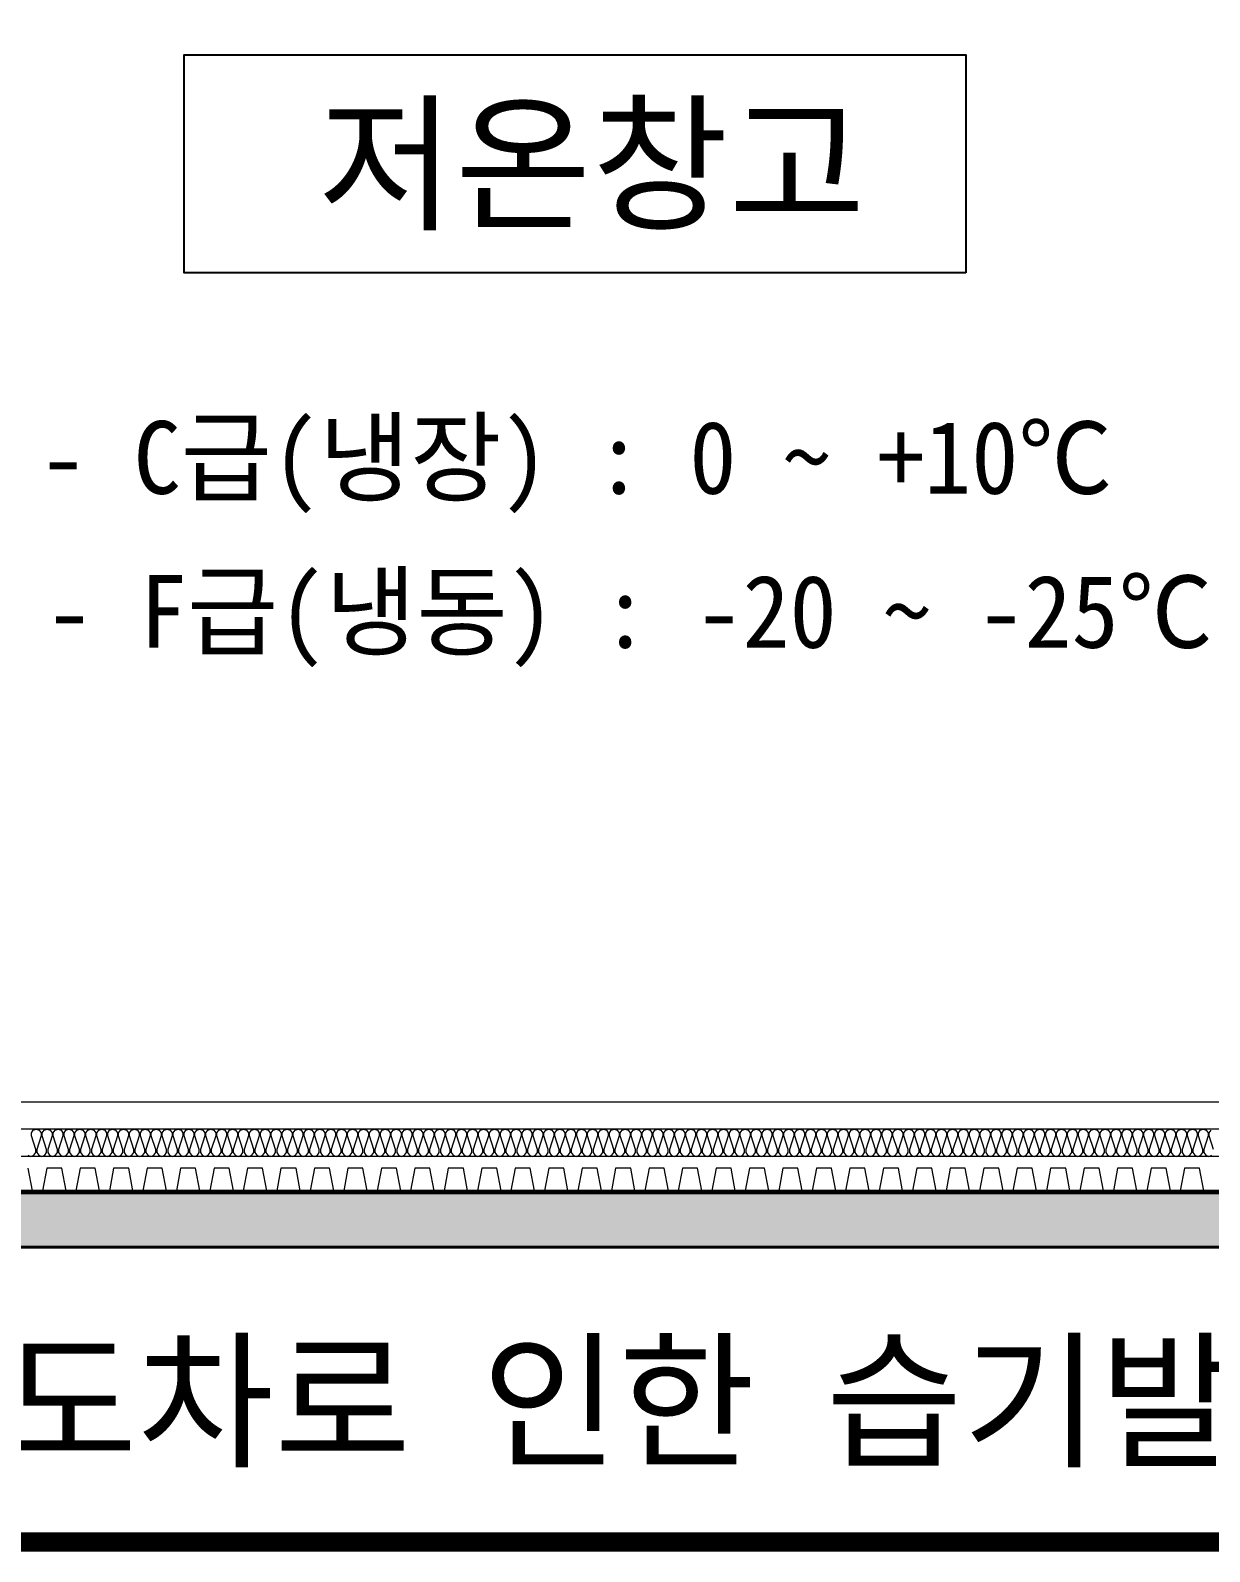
# Model space of a CAD drawing. Header units: millimetres. Extents: x -408440 to 245560, y -226171 to -13195.
# Drawn here: x 187987 to 204204, y -226171 to -205256 of the extents above; entities that cross this region are included whole.
import ezdxf
from ezdxf.enums import TextEntityAlignment as Align
from ezdxf.xclip import XClip

# ---------------------------------------------------------------- set-up
doc = ezdxf.new("R2010")
doc.units = ezdxf.units.MM
doc.header["$LTSCALE"] = 5
doc.header["$MEASUREMENT"] = 0
for name, pattern in [('CEN', [62, 60, -1, 0, -1]), ('DASHDOTX2', [2, 1, -0.5, 0, -0.5]), ('HID', [2, 1.1, -0.9])]:
    doc.linetypes.add(name, pattern=pattern)
doc.layers.get('0').update_dxf_attribs({"linetype": 'CONTINUOUS'})
for name, color, linetype, lineweight in [('A-CONC-LIN1', 2, 'CONTINUOUS', 40), ('A-CONC-LIN2', 7, 'CONTINUOUS', 25), ('A-MKXS-MAK2', 3, 'DASHDOTX2', 25), ('A-MKXS-TEXT1', 3, 'CONTINUOUS', 25), ('A-MKXX-NAME', 3, 'CONTINUOUS', 25), ('A-MKXX-SYMB', 7, 'CONTINUOUS', 25), ('A-XXXX-DRBD', 9, 'CONTINUOUS', 20), ('A-XXXX-FIN2', 6, 'CONTINUOUS', 20), ('A-XXXX-INSL2', 8, 'CONTINUOUS', 18), ('A-XXXX-WAT1', 9, 'HID', 20)]:
    doc.layers.add(name, color=color, linetype=linetype, lineweight=lineweight)
doc.layers.add('A-CONC-SOLD', color=253, linetype='CEN')
doc.styles.add('돋움체', font='')
doc.styles.get('돋움체').set_extended_font_data('DotumChe')

# ---------------------------------------------------------------- blocks, each defined once
blk = doc.blocks.new('지하2층')
at = {"layer": 'A-CONC-SOLD'}
h = blk.add_hatch(color=256, dxfattribs=at)
h.dxf.hatch_style = 1
h.paths.add_polyline_path([(4801323.8, -401918.7), (4801493.8, -401918.7), (4801478.8, -401927.7), (4801478.8, -402318.7), (4759168.8, -402318.7), (4759168.8, -401927.7), (4759153.8, -401918.7), (4759323.8, -401918.7), (4759323.8, -401128.7), (4759123.8, -401128.7), (4759123.8, -401618.7), (4682413.8, -401618.7), (4682413.8, -401118.7), (4682233.8, -401118.7), (4682233.8, -401618.7), (4681973.8, -401618.7), (4681973.8, -392418.7), (4681273.8, -392418.7), (4681273.8, -401918.7), (4758323.8, -401918.7), (4758323.8, -402618.7), (4802323.8, -402618.7), (4802323.8, -401918.7), (4879373.8, -401918.7), (4879373.8, -392418.7), (4878673.8, -392418.7), (4878673.8, -401618.7), (4878413.8, -401618.7), (4878413.8, -401118.7), (4878233.8, -401118.7), (4878233.8, -401618.7), (4801523.8, -401618.7), (4801523.8, -401128.7), (4801323.8, -401128.7)])
at = {"layer": 'A-CONC-LIN1'}
for points in [[(4801323.8, -401918.7), (4801493.8, -401918.7), (4801478.8, -401927.7), (4801478.8, -402318.7), (4759168.8, -402318.7), (4759168.8, -401927.7), (4759153.8, -401918.7), (4759323.8, -401918.7), (4759323.8, -401128.7), (4759123.8, -401128.7), (4759123.8, -401618.7), (4682413.8, -401618.7), (4682413.8, -401118.7), (4682233.8, -401118.7), (4682233.8, -401618.7), (4681973.8, -401618.7), (4681973.8, -392418.7), (4681273.8, -392418.7), (4681273.8, -401918.7), (4758323.8, -401918.7), (4758323.8, -402618.7), (4802323.8, -402618.7), (4802323.8, -401918.7), (4879373.8, -401918.7)], [(4878233.8, -401618.7), (4801523.8, -401618.7), (4801523.8, -401128.7), (4801323.8, -401128.7), (4801323.8, -401918.7)]]:
    blk.add_lwpolyline(points, dxfattribs=at)
at = {"layer": 'A-CONC-LIN2'}
blk.add_lwpolyline([(4878663.8, -392418.7), (4878663.8, -401593.7), (4878648.8, -401608.7), (4878438.8, -401608.7), (4878423.8, -401593.7), (4878423.8, -401108.7), (4878223.8, -401108.7), (4878223.8, -401593.7), (4878208.8, -401608.7), (4801548.8, -401608.7), (4801533.8, -401593.7), (4801533.8, -401118.7), (4801323.8, -401118.7), (4801323.8, -401128.7)], dxfattribs=at)
at = {"layer": 'A-XXXX-DRBD'}
blk.add_lwpolyline([(4833241.3, -401608.7), (4833186.6, -401608.7), (4833163.3, -401483.7), (4833080.5, -401483.7), (4833057.2, -401608.7), (4833002.5, -401608.7), (4832979.2, -401483.7), (4832896.4, -401483.7), (4832873.1, -401608.7), (4832818.5, -401608.7), (4832795.1, -401483.7), (4832712.3, -401483.7), (4832689, -401608.7), (4832634.4, -401608.7), (4832611, -401483.7), (4832528.2, -401483.7), (4832504.9, -401608.7), (4832450.3, -401608.7), (4832427, -401483.7), (4832344.1, -401483.7), (4832320.8, -401608.7), (4832266.2, -401608.7), (4832242.9, -401483.7), (4832160, -401483.7), (4832136.7, -401608.7), (4832082.1, -401608.7), (4832058.8, -401483.7), (4831976, -401483.7), (4831952.6, -401608.7), (4831898, -401608.7), (4831874.7, -401483.7), (4831791.9, -401483.7), (4831768.6, -401608.7), (4831713.9, -401608.7), (4831690.6, -401483.7), (4831607.8, -401483.7), (4831584.5, -401608.7), (4831529.8, -401608.7), (4831506.5, -401483.7), (4831423.7, -401483.7), (4831400.4, -401608.7), (4831345.7, -401608.7), (4831322.4, -401483.7), (4831239.6, -401483.7), (4831216.3, -401608.7), (4831161.6, -401608.7), (4831138.3, -401483.7), (4831055.5, -401483.7), (4831032.2, -401608.7), (4830977.6, -401608.7), (4830954.2, -401483.7), (4830871.4, -401483.7), (4830848.1, -401608.7), (4830793.5, -401608.7), (4830770.2, -401483.7), (4830687.3, -401483.7), (4830664, -401608.7), (4830609.4, -401608.7), (4830586.1, -401483.7), (4830503.2, -401483.7), (4830479.9, -401608.7), (4830425.3, -401608.7), (4830402, -401483.7), (4830319.2, -401483.7), (4830295.8, -401608.7), (4830241.2, -401608.7), (4830217.9, -401483.7), (4830135.1, -401483.7), (4830111.8, -401608.7), (4830057.1, -401608.7), (4830033.8, -401483.7), (4829951, -401483.7), (4829927.7, -401608.7), (4829873, -401608.7), (4829849.7, -401483.7), (4829766.9, -401483.7), (4829743.6, -401608.7), (4829688.9, -401608.7), (4829665.6, -401483.7), (4829582.8, -401483.7), (4829559.5, -401608.7), (4829504.8, -401608.7), (4829481.5, -401483.7), (4829398.7, -401483.7), (4829375.4, -401608.7), (4829320.8, -401608.7), (4829297.4, -401483.7), (4829214.6, -401483.7), (4829191.3, -401608.7), (4829136.7, -401608.7), (4829113.4, -401483.7), (4829030.5, -401483.7), (4829007.2, -401608.7), (4828952.6, -401608.7), (4828929.3, -401483.7), (4828846.4, -401483.7), (4828823.1, -401608.7), (4828768.5, -401608.7), (4828745.2, -401483.7), (4828662.4, -401483.7), (4828639, -401608.7), (4828584.4, -401608.7), (4828561.1, -401483.7), (4828478.3, -401483.7), (4828455, -401608.7), (4828400.3, -401608.7), (4828377, -401483.7), (4828294.2, -401483.7), (4828270.9, -401608.7), (4828216.2, -401608.7), (4828192.9, -401483.7), (4828110.1, -401483.7), (4828086.8, -401608.7), (4828032.1, -401608.7), (4828008.8, -401483.7), (4827926, -401483.7), (4827902.7, -401608.7), (4827848, -401608.7), (4827824.7, -401483.7), (4827741.9, -401483.7), (4827718.6, -401608.7), (4827664, -401608.7), (4827640.6, -401483.7), (4827557.8, -401483.7), (4827534.5, -401608.7), (4827479.9, -401608.7), (4827456.6, -401483.7), (4827373.7, -401483.7), (4827350.4, -401608.7), (4827295.8, -401608.7), (4827272.5, -401483.7), (4827189.6, -401483.7), (4827166.3, -401608.7), (4827111.7, -401608.7), (4827088.4, -401483.7), (4827005.5, -401483.7), (4826982.2, -401608.7), (4826927.6, -401608.7), (4826904.3, -401483.7), (4826821.5, -401483.7), (4826798.1, -401608.7), (4826743.5, -401608.7), (4826720.2, -401483.7)], dxfattribs=at)
at = {"layer": 'A-XXXX-FIN2'}
blk.add_lwpolyline([(4801423.8, -401118.7), (4878023.8, -401118.7)], dxfattribs=at)
at = {"layer": 'A-XXXX-INSL2'}
for points in [[(4878223.8, -401268.7), (4801533.8, -401268.7)], [(4826717.3, -401412.7), (4826733.8, -401418.7), (4826750.3, -401412.7), (4826760.8, -401397.7), (4826760.8, -401381.2), (4826736.8, -401306.2), (4826736.8, -401289.7), (4826747.3, -401274.7), (4826763.8, -401268.7), (4826780.3, -401274.7), (4826790.8, -401289.7), (4826790.8, -401306.2), (4826766.8, -401381.2), (4826766.8, -401397.7), (4826777.3, -401412.7), (4826793.8, -401418.7), (4826810.3, -401412.7), (4826820.8, -401397.7), (4826820.8, -401381.2), (4826796.8, -401306.2), (4826796.8, -401289.7), (4826807.3, -401274.7), (4826823.8, -401268.7), (4826840.3, -401274.7), (4826850.8, -401289.7), (4826850.8, -401306.2), (4826826.8, -401381.2), (4826826.8, -401397.7), (4826837.3, -401412.7), (4826853.8, -401418.7), (4826870.3, -401412.7), (4826880.8, -401397.7), (4826880.8, -401381.2), (4826856.8, -401306.2), (4826856.8, -401289.7), (4826867.3, -401274.7), (4826883.8, -401268.7), (4826900.3, -401274.7), (4826910.8, -401289.7), (4826910.8, -401306.2), (4826886.8, -401381.2), (4826886.8, -401397.7), (4826897.3, -401412.7), (4826913.8, -401418.7), (4826930.3, -401412.7), (4826940.8, -401397.7), (4826940.8, -401381.2), (4826916.8, -401306.2), (4826916.8, -401289.7), (4826927.3, -401274.7), (4826943.8, -401268.7), (4826960.3, -401274.7), (4826970.8, -401289.7), (4826970.8, -401306.2), (4826946.8, -401381.2), (4826946.8, -401397.7), (4826957.3, -401412.7), (4826973.8, -401418.7), (4826990.3, -401412.7), (4827000.8, -401397.7), (4827000.8, -401381.2), (4826976.8, -401306.2), (4826976.8, -401289.7), (4826987.3, -401274.7), (4827003.8, -401268.7), (4827020.3, -401274.7), (4827030.8, -401289.7), (4827030.8, -401306.2), (4827006.8, -401381.2), (4827006.8, -401397.7), (4827017.3, -401412.7), (4827033.8, -401418.7), (4827050.3, -401412.7), (4827060.8, -401397.7), (4827060.8, -401381.2), (4827036.8, -401306.2), (4827036.8, -401289.7), (4827047.3, -401274.7), (4827063.8, -401268.7), (4827080.3, -401274.7), (4827090.8, -401289.7), (4827090.8, -401306.2), (4827066.8, -401381.2), (4827066.8, -401397.7), (4827077.3, -401412.7), (4827093.8, -401418.7), (4827110.3, -401412.7), (4827120.8, -401397.7), (4827120.8, -401381.2), (4827096.8, -401306.2), (4827096.8, -401289.7), (4827107.3, -401274.7), (4827123.8, -401268.7), (4827140.3, -401274.7), (4827150.8, -401289.7), (4827150.8, -401306.2), (4827126.8, -401381.2), (4827126.8, -401397.7), (4827137.3, -401412.7), (4827153.8, -401418.7), (4827170.3, -401412.7), (4827180.8, -401397.7), (4827180.8, -401381.2), (4827156.8, -401306.2), (4827156.8, -401289.7), (4827167.3, -401274.7), (4827183.8, -401268.7), (4827200.3, -401274.7), (4827210.8, -401289.7), (4827210.8, -401306.2), (4827186.8, -401381.2), (4827186.8, -401397.7), (4827197.3, -401412.7), (4827213.8, -401418.7), (4827230.3, -401412.7), (4827240.8, -401397.7), (4827240.8, -401381.2), (4827216.8, -401306.2), (4827216.8, -401289.7), (4827227.3, -401274.7), (4827243.8, -401268.7), (4827260.3, -401274.7), (4827270.8, -401289.7), (4827270.8, -401306.2), (4827246.8, -401381.2), (4827246.8, -401397.7), (4827257.3, -401412.7), (4827273.8, -401418.7), (4827290.3, -401412.7), (4827300.8, -401397.7), (4827300.8, -401381.2), (4827276.8, -401306.2), (4827276.8, -401289.7), (4827287.3, -401274.7), (4827303.8, -401268.7), (4827320.3, -401274.7), (4827330.8, -401289.7), (4827330.8, -401306.2), (4827306.8, -401381.2), (4827306.8, -401397.7), (4827317.3, -401412.7), (4827333.8, -401418.7), (4827350.3, -401412.7), (4827360.8, -401397.7), (4827360.8, -401381.2), (4827336.8, -401306.2), (4827336.8, -401289.7), (4827347.3, -401274.7), (4827363.8, -401268.7), (4827380.3, -401274.7), (4827390.8, -401289.7), (4827390.8, -401306.2), (4827366.8, -401381.2), (4827366.8, -401397.7), (4827377.3, -401412.7), (4827393.8, -401418.7), (4827410.3, -401412.7), (4827420.8, -401397.7), (4827420.8, -401381.2), (4827396.8, -401306.2), (4827396.8, -401289.7), (4827407.3, -401274.7), (4827423.8, -401268.7), (4827440.3, -401274.7), (4827450.8, -401289.7), (4827450.8, -401306.2), (4827426.8, -401381.2), (4827426.8, -401397.7), (4827437.3, -401412.7), (4827453.8, -401418.7), (4827470.3, -401412.7), (4827480.8, -401397.7), (4827480.8, -401381.2), (4827456.8, -401306.2), (4827456.8, -401289.7), (4827467.3, -401274.7), (4827483.8, -401268.7), (4827500.3, -401274.7), (4827510.8, -401289.7), (4827510.8, -401306.2), (4827486.8, -401381.2), (4827486.8, -401397.7), (4827497.3, -401412.7), (4827513.8, -401418.7), (4827530.3, -401412.7), (4827540.8, -401397.7), (4827540.8, -401381.2), (4827516.8, -401306.2), (4827516.8, -401289.7), (4827527.3, -401274.7), (4827543.8, -401268.7), (4827560.3, -401274.7), (4827570.8, -401289.7), (4827570.8, -401306.2), (4827546.8, -401381.2), (4827546.8, -401397.7), (4827557.3, -401412.7), (4827573.8, -401418.7), (4827590.3, -401412.7), (4827600.8, -401397.7), (4827600.8, -401381.2), (4827576.8, -401306.2), (4827576.8, -401289.7), (4827587.3, -401274.7), (4827603.8, -401268.7), (4827620.3, -401274.7), (4827630.8, -401289.7), (4827630.8, -401306.2), (4827606.8, -401381.2), (4827606.8, -401397.7), (4827617.3, -401412.7), (4827633.8, -401418.7), (4827650.3, -401412.7), (4827660.8, -401397.7), (4827660.8, -401381.2), (4827636.8, -401306.2), (4827636.8, -401289.7), (4827647.3, -401274.7), (4827663.8, -401268.7), (4827680.3, -401274.7), (4827690.8, -401289.7), (4827690.8, -401306.2), (4827666.8, -401381.2), (4827666.8, -401397.7), (4827677.3, -401412.7), (4827693.8, -401418.7), (4827710.3, -401412.7), (4827720.8, -401397.7), (4827720.8, -401381.2), (4827696.8, -401306.2), (4827696.8, -401289.7), (4827707.3, -401274.7), (4827723.8, -401268.7), (4827740.3, -401274.7), (4827750.8, -401289.7), (4827750.8, -401306.2), (4827726.8, -401381.2), (4827726.8, -401397.7), (4827737.3, -401412.7), (4827753.8, -401418.7), (4827770.3, -401412.7), (4827780.8, -401397.7), (4827780.8, -401381.2), (4827756.8, -401306.2), (4827756.8, -401289.7), (4827767.3, -401274.7), (4827783.8, -401268.7), (4827800.3, -401274.7), (4827810.8, -401289.7), (4827810.8, -401306.2), (4827786.8, -401381.2), (4827786.8, -401397.7), (4827797.3, -401412.7), (4827813.8, -401418.7), (4827830.3, -401412.7), (4827840.8, -401397.7), (4827840.8, -401381.2), (4827816.8, -401306.2), (4827816.8, -401289.7), (4827827.3, -401274.7), (4827843.8, -401268.7), (4827860.3, -401274.7), (4827870.8, -401289.7), (4827870.8, -401306.2), (4827846.8, -401381.2), (4827846.8, -401397.7), (4827857.3, -401412.7), (4827873.8, -401418.7), (4827890.3, -401412.7), (4827900.8, -401397.7), (4827900.8, -401381.2), (4827876.8, -401306.2), (4827876.8, -401289.7), (4827887.3, -401274.7), (4827903.8, -401268.7), (4827920.3, -401274.7), (4827930.8, -401289.7), (4827930.8, -401306.2), (4827906.8, -401381.2), (4827906.8, -401397.7), (4827917.3, -401412.7), (4827933.8, -401418.7), (4827950.3, -401412.7), (4827960.8, -401397.7), (4827960.8, -401381.2), (4827936.8, -401306.2), (4827936.8, -401289.7), (4827947.3, -401274.7), (4827963.8, -401268.7), (4827980.3, -401274.7), (4827990.8, -401289.7), (4827990.8, -401306.2), (4827966.8, -401381.2), (4827966.8, -401397.7), (4827977.3, -401412.7), (4827993.8, -401418.7), (4828010.3, -401412.7), (4828020.8, -401397.7), (4828020.8, -401381.2), (4827996.8, -401306.2), (4827996.8, -401289.7), (4828007.3, -401274.7), (4828023.8, -401268.7), (4828040.3, -401274.7), (4828050.8, -401289.7), (4828050.8, -401306.2), (4828026.8, -401381.2), (4828026.8, -401397.7), (4828037.3, -401412.7), (4828053.8, -401418.7), (4828070.3, -401412.7), (4828080.8, -401397.7), (4828080.8, -401381.2), (4828056.8, -401306.2), (4828056.8, -401289.7), (4828067.3, -401274.7), (4828083.8, -401268.7), (4828100.3, -401274.7), (4828110.8, -401289.7), (4828110.8, -401306.2), (4828086.8, -401381.2), (4828086.8, -401397.7), (4828097.3, -401412.7), (4828113.8, -401418.7), (4828130.3, -401412.7), (4828140.8, -401397.7), (4828140.8, -401381.2), (4828116.8, -401306.2), (4828116.8, -401289.7), (4828127.3, -401274.7), (4828143.8, -401268.7), (4828160.3, -401274.7), (4828170.8, -401289.7), (4828170.8, -401306.2), (4828146.8, -401381.2), (4828146.8, -401397.7), (4828157.3, -401412.7), (4828173.8, -401418.7), (4828190.3, -401412.7), (4828200.8, -401397.7), (4828200.8, -401381.2), (4828176.8, -401306.2), (4828176.8, -401289.7), (4828187.3, -401274.7), (4828203.8, -401268.7), (4828220.3, -401274.7), (4828230.8, -401289.7), (4828230.8, -401306.2), (4828206.8, -401381.2), (4828206.8, -401397.7), (4828217.3, -401412.7), (4828233.8, -401418.7), (4828250.3, -401412.7), (4828260.8, -401397.7), (4828260.8, -401381.2), (4828236.8, -401306.2), (4828236.8, -401289.7), (4828247.3, -401274.7), (4828263.8, -401268.7), (4828280.3, -401274.7), (4828290.8, -401289.7), (4828290.8, -401306.2), (4828266.8, -401381.2), (4828266.8, -401397.7), (4828277.3, -401412.7), (4828293.8, -401418.7), (4828310.3, -401412.7), (4828320.8, -401397.7), (4828320.8, -401381.2), (4828296.8, -401306.2), (4828296.8, -401289.7), (4828307.3, -401274.7), (4828323.8, -401268.7), (4828340.3, -401274.7), (4828350.8, -401289.7), (4828350.8, -401306.2), (4828326.8, -401381.2), (4828326.8, -401397.7), (4828337.3, -401412.7), (4828353.8, -401418.7), (4828370.3, -401412.7), (4828380.8, -401397.7), (4828380.8, -401381.2), (4828356.8, -401306.2), (4828356.8, -401289.7), (4828367.3, -401274.7), (4828383.8, -401268.7), (4828400.3, -401274.7), (4828410.8, -401289.7), (4828410.8, -401306.2), (4828386.8, -401381.2), (4828386.8, -401397.7), (4828397.3, -401412.7), (4828413.8, -401418.7), (4828430.3, -401412.7), (4828440.8, -401397.7), (4828440.8, -401381.2), (4828416.8, -401306.2), (4828416.8, -401289.7), (4828427.3, -401274.7), (4828443.8, -401268.7), (4828460.3, -401274.7), (4828470.8, -401289.7), (4828470.8, -401306.2), (4828446.8, -401381.2), (4828446.8, -401397.7), (4828457.3, -401412.7), (4828473.8, -401418.7), (4828490.3, -401412.7), (4828500.8, -401397.7), (4828500.8, -401381.2), (4828476.8, -401306.2), (4828476.8, -401289.7), (4828487.3, -401274.7), (4828503.8, -401268.7), (4828520.3, -401274.7), (4828530.8, -401289.7), (4828530.8, -401306.2), (4828506.8, -401381.2), (4828506.8, -401397.7), (4828517.3, -401412.7), (4828533.8, -401418.7), (4828550.3, -401412.7), (4828560.8, -401397.7), (4828560.8, -401381.2), (4828536.8, -401306.2), (4828536.8, -401289.7), (4828547.3, -401274.7), (4828563.8, -401268.7), (4828580.3, -401274.7), (4828590.8, -401289.7), (4828590.8, -401306.2), (4828566.8, -401381.2), (4828566.8, -401397.7), (4828577.3, -401412.7), (4828593.8, -401418.7), (4828610.3, -401412.7), (4828620.8, -401397.7), (4828620.8, -401381.2), (4828596.8, -401306.2), (4828596.8, -401289.7), (4828607.3, -401274.7), (4828623.8, -401268.7), (4828640.3, -401274.7), (4828650.8, -401289.7), (4828650.8, -401306.2), (4828626.8, -401381.2), (4828626.8, -401397.7), (4828637.3, -401412.7), (4828653.8, -401418.7), (4828670.3, -401412.7), (4828680.8, -401397.7), (4828680.8, -401381.2), (4828656.8, -401306.2), (4828656.8, -401289.7), (4828667.3, -401274.7), (4828683.8, -401268.7), (4828700.3, -401274.7), (4828710.8, -401289.7), (4828710.8, -401306.2), (4828686.8, -401381.2), (4828686.8, -401397.7), (4828697.3, -401412.7), (4828713.8, -401418.7), (4828730.3, -401412.7), (4828740.8, -401397.7), (4828740.8, -401381.2), (4828716.8, -401306.2), (4828716.8, -401289.7), (4828727.3, -401274.7), (4828743.8, -401268.7), (4828760.3, -401274.7), (4828770.8, -401289.7), (4828770.8, -401306.2), (4828746.8, -401381.2), (4828746.8, -401397.7), (4828757.3, -401412.7), (4828773.8, -401418.7), (4828790.3, -401412.7), (4828800.8, -401397.7), (4828800.8, -401381.2), (4828776.8, -401306.2), (4828776.8, -401289.7), (4828787.3, -401274.7), (4828803.8, -401268.7), (4828820.3, -401274.7), (4828830.8, -401289.7), (4828830.8, -401306.2), (4828806.8, -401381.2), (4828806.8, -401397.7), (4828817.3, -401412.7), (4828833.8, -401418.7), (4828850.3, -401412.7), (4828860.8, -401397.7), (4828860.8, -401381.2), (4828836.8, -401306.2), (4828836.8, -401289.7), (4828847.3, -401274.7), (4828863.8, -401268.7), (4828880.3, -401274.7), (4828890.8, -401289.7), (4828890.8, -401306.2), (4828866.8, -401381.2), (4828866.8, -401397.7), (4828877.3, -401412.7), (4828893.8, -401418.7), (4828910.3, -401412.7), (4828920.8, -401397.7), (4828920.8, -401381.2), (4828896.8, -401306.2), (4828896.8, -401289.7), (4828907.3, -401274.7), (4828923.8, -401268.7), (4828940.3, -401274.7), (4828950.8, -401289.7), (4828950.8, -401306.2), (4828926.8, -401381.2), (4828926.8, -401397.7), (4828937.3, -401412.7), (4828953.8, -401418.7), (4828970.3, -401412.7), (4828980.8, -401397.7), (4828980.8, -401381.2), (4828956.8, -401306.2), (4828956.8, -401289.7), (4828967.3, -401274.7), (4828983.8, -401268.7), (4829000.3, -401274.7), (4829010.8, -401289.7), (4829010.8, -401306.2), (4828986.8, -401381.2), (4828986.8, -401397.7), (4828997.3, -401412.7), (4829013.8, -401418.7), (4829030.3, -401412.7), (4829040.8, -401397.7), (4829040.8, -401381.2), (4829016.8, -401306.2), (4829016.8, -401289.7), (4829027.3, -401274.7), (4829043.8, -401268.7), (4829060.3, -401274.7), (4829070.8, -401289.7), (4829070.8, -401306.2), (4829046.8, -401381.2), (4829046.8, -401397.7), (4829057.3, -401412.7), (4829073.8, -401418.7), (4829090.3, -401412.7), (4829100.8, -401397.7), (4829100.8, -401381.2), (4829076.8, -401306.2), (4829076.8, -401289.7), (4829087.3, -401274.7), (4829103.8, -401268.7), (4829120.3, -401274.7), (4829130.8, -401289.7), (4829130.8, -401306.2), (4829106.8, -401381.2), (4829106.8, -401397.7), (4829117.3, -401412.7), (4829133.8, -401418.7), (4829150.3, -401412.7), (4829160.8, -401397.7), (4829160.8, -401381.2), (4829136.8, -401306.2), (4829136.8, -401289.7), (4829147.3, -401274.7), (4829163.8, -401268.7), (4829180.3, -401274.7), (4829190.8, -401289.7), (4829190.8, -401306.2), (4829166.8, -401381.2), (4829166.8, -401397.7), (4829177.3, -401412.7), (4829193.8, -401418.7), (4829210.3, -401412.7), (4829220.8, -401397.7), (4829220.8, -401381.2), (4829196.8, -401306.2), (4829196.8, -401289.7), (4829207.3, -401274.7), (4829223.8, -401268.7), (4829240.3, -401274.7), (4829250.8, -401289.7), (4829250.8, -401306.2), (4829226.8, -401381.2), (4829226.8, -401397.7), (4829237.3, -401412.7), (4829253.8, -401418.7), (4829270.3, -401412.7), (4829280.8, -401397.7), (4829280.8, -401381.2), (4829256.8, -401306.2), (4829256.8, -401289.7), (4829267.3, -401274.7), (4829283.8, -401268.7), (4829300.3, -401274.7), (4829310.8, -401289.7), (4829310.8, -401306.2), (4829286.8, -401381.2), (4829286.8, -401397.7), (4829297.3, -401412.7), (4829313.8, -401418.7), (4829330.3, -401412.7), (4829340.8, -401397.7), (4829340.8, -401381.2), (4829316.8, -401306.2), (4829316.8, -401289.7), (4829327.3, -401274.7), (4829343.8, -401268.7), (4829360.3, -401274.7), (4829370.8, -401289.7), (4829370.8, -401306.2), (4829346.8, -401381.2), (4829346.8, -401397.7), (4829357.3, -401412.7), (4829373.8, -401418.7), (4829390.3, -401412.7), (4829400.8, -401397.7), (4829400.8, -401381.2), (4829376.8, -401306.2), (4829376.8, -401289.7), (4829387.3, -401274.7), (4829403.8, -401268.7), (4829420.3, -401274.7), (4829430.8, -401289.7), (4829430.8, -401306.2), (4829406.8, -401381.2), (4829406.8, -401397.7), (4829417.3, -401412.7), (4829433.8, -401418.7), (4829450.3, -401412.7), (4829460.8, -401397.7), (4829460.8, -401381.2), (4829436.8, -401306.2), (4829436.8, -401289.7), (4829447.3, -401274.7), (4829463.8, -401268.7), (4829480.3, -401274.7), (4829490.8, -401289.7), (4829490.8, -401306.2), (4829466.8, -401381.2), (4829466.8, -401397.7), (4829477.3, -401412.7), (4829493.8, -401418.7), (4829510.3, -401412.7), (4829520.8, -401397.7), (4829520.8, -401381.2), (4829496.8, -401306.2), (4829496.8, -401289.7), (4829507.3, -401274.7), (4829523.8, -401268.7), (4829540.3, -401274.7), (4829550.8, -401289.7), (4829550.8, -401306.2), (4829526.8, -401381.2), (4829526.8, -401397.7), (4829537.3, -401412.7), (4829553.8, -401418.7), (4829570.3, -401412.7), (4829580.8, -401397.7), (4829580.8, -401381.2), (4829556.8, -401306.2), (4829556.8, -401289.7), (4829567.3, -401274.7), (4829583.8, -401268.7), (4829600.3, -401274.7), (4829610.8, -401289.7), (4829610.8, -401306.2), (4829586.8, -401381.2), (4829586.8, -401397.7), (4829597.3, -401412.7), (4829613.8, -401418.7), (4829630.3, -401412.7), (4829640.8, -401397.7), (4829640.8, -401381.2), (4829616.8, -401306.2), (4829616.8, -401289.7), (4829627.3, -401274.7), (4829643.8, -401268.7), (4829660.3, -401274.7), (4829670.8, -401289.7), (4829670.8, -401306.2), (4829646.8, -401381.2), (4829646.8, -401397.7), (4829657.3, -401412.7), (4829673.8, -401418.7), (4829690.3, -401412.7), (4829700.8, -401397.7), (4829700.8, -401381.2), (4829676.8, -401306.2), (4829676.8, -401289.7), (4829687.3, -401274.7), (4829703.8, -401268.7), (4829720.3, -401274.7), (4829730.8, -401289.7), (4829730.8, -401306.2), (4829706.8, -401381.2), (4829706.8, -401397.7), (4829717.3, -401412.7), (4829733.8, -401418.7), (4829750.3, -401412.7), (4829760.8, -401397.7), (4829760.8, -401381.2), (4829736.8, -401306.2), (4829736.8, -401289.7), (4829747.3, -401274.7), (4829763.8, -401268.7), (4829780.3, -401274.7), (4829790.8, -401289.7), (4829790.8, -401306.2), (4829766.8, -401381.2), (4829766.8, -401397.7), (4829777.3, -401412.7), (4829793.8, -401418.7), (4829810.3, -401412.7), (4829820.8, -401397.7), (4829820.8, -401381.2), (4829796.8, -401306.2), (4829796.8, -401289.7), (4829807.3, -401274.7), (4829823.8, -401268.7), (4829840.3, -401274.7), (4829850.8, -401289.7), (4829850.8, -401306.2), (4829826.8, -401381.2), (4829826.8, -401397.7), (4829837.3, -401412.7), (4829853.8, -401418.7), (4829870.3, -401412.7), (4829880.8, -401397.7), (4829880.8, -401381.2), (4829856.8, -401306.2), (4829856.8, -401289.7), (4829867.3, -401274.7), (4829883.8, -401268.7), (4829900.3, -401274.7), (4829910.8, -401289.7), (4829910.8, -401306.2), (4829886.8, -401381.2), (4829886.8, -401397.7), (4829897.3, -401412.7), (4829913.8, -401418.7), (4829930.3, -401412.7), (4829940.8, -401397.7), (4829940.8, -401381.2), (4829916.8, -401306.2), (4829916.8, -401289.7), (4829927.3, -401274.7), (4829943.8, -401268.7), (4829960.3, -401274.7), (4829970.8, -401289.7), (4829970.8, -401306.2), (4829946.8, -401381.2), (4829946.8, -401397.7), (4829957.3, -401412.7), (4829973.8, -401418.7), (4829990.3, -401412.7), (4830000.8, -401397.7), (4830000.8, -401381.2), (4829976.8, -401306.2), (4829976.8, -401289.7), (4829987.3, -401274.7), (4830003.8, -401268.7), (4830020.3, -401274.7), (4830030.8, -401289.7), (4830030.8, -401306.2), (4830006.8, -401381.2), (4830006.8, -401397.7), (4830017.3, -401412.7), (4830033.8, -401418.7), (4830050.3, -401412.7), (4830060.8, -401397.7), (4830060.8, -401381.2), (4830036.8, -401306.2), (4830036.8, -401289.7), (4830047.3, -401274.7), (4830063.8, -401268.7), (4830080.3, -401274.7), (4830090.8, -401289.7), (4830090.8, -401306.2), (4830066.8, -401381.2), (4830066.8, -401397.7), (4830077.3, -401412.7), (4830093.8, -401418.7), (4830110.3, -401412.7), (4830120.8, -401397.7), (4830120.8, -401381.2), (4830096.8, -401306.2), (4830096.8, -401289.7), (4830107.3, -401274.7), (4830123.8, -401268.7), (4830140.3, -401274.7), (4830150.8, -401289.7), (4830150.8, -401306.2), (4830126.8, -401381.2), (4830126.8, -401397.7), (4830137.3, -401412.7), (4830153.8, -401418.7), (4830170.3, -401412.7), (4830180.8, -401397.7), (4830180.8, -401381.2), (4830156.8, -401306.2), (4830156.8, -401289.7), (4830167.3, -401274.7), (4830183.8, -401268.7), (4830200.3, -401274.7), (4830210.8, -401289.7), (4830210.8, -401306.2), (4830186.8, -401381.2), (4830186.8, -401397.7), (4830197.3, -401412.7), (4830213.8, -401418.7), (4830230.3, -401412.7), (4830240.8, -401397.7), (4830240.8, -401381.2), (4830216.8, -401306.2), (4830216.8, -401289.7), (4830227.3, -401274.7), (4830243.8, -401268.7), (4830260.3, -401274.7), (4830270.8, -401289.7), (4830270.8, -401306.2), (4830246.8, -401381.2), (4830246.8, -401397.7), (4830257.3, -401412.7), (4830273.8, -401418.7), (4830290.3, -401412.7), (4830300.8, -401397.7), (4830300.8, -401381.2), (4830276.8, -401306.2), (4830276.8, -401289.7), (4830287.3, -401274.7), (4830303.8, -401268.7), (4830320.3, -401274.7), (4830330.8, -401289.7), (4830330.8, -401306.2), (4830306.8, -401381.2), (4830306.8, -401397.7), (4830317.3, -401412.7), (4830333.8, -401418.7), (4830350.3, -401412.7), (4830360.8, -401397.7), (4830360.8, -401381.2), (4830336.8, -401306.2), (4830336.8, -401289.7), (4830347.3, -401274.7), (4830363.8, -401268.7), (4830380.3, -401274.7), (4830390.8, -401289.7), (4830390.8, -401306.2), (4830366.8, -401381.2), (4830366.8, -401397.7), (4830377.3, -401412.7), (4830393.8, -401418.7), (4830410.3, -401412.7), (4830420.8, -401397.7), (4830420.8, -401381.2), (4830396.8, -401306.2), (4830396.8, -401289.7), (4830407.3, -401274.7), (4830423.8, -401268.7), (4830440.3, -401274.7), (4830450.8, -401289.7), (4830450.8, -401306.2), (4830426.8, -401381.2), (4830426.8, -401397.7), (4830437.3, -401412.7), (4830453.8, -401418.7), (4830470.3, -401412.7), (4830480.8, -401397.7), (4830480.8, -401381.2), (4830456.8, -401306.2), (4830456.8, -401289.7), (4830467.3, -401274.7), (4830483.8, -401268.7), (4830500.3, -401274.7), (4830510.8, -401289.7), (4830510.8, -401306.2), (4830486.8, -401381.2), (4830486.8, -401397.7), (4830497.3, -401412.7), (4830513.8, -401418.7), (4830530.3, -401412.7), (4830540.8, -401397.7), (4830540.8, -401381.2), (4830516.8, -401306.2), (4830516.8, -401289.7), (4830527.3, -401274.7), (4830543.8, -401268.7), (4830560.3, -401274.7), (4830570.8, -401289.7), (4830570.8, -401306.2), (4830546.8, -401381.2), (4830546.8, -401397.7), (4830557.3, -401412.7), (4830573.8, -401418.7), (4830590.3, -401412.7), (4830600.8, -401397.7), (4830600.8, -401381.2), (4830576.8, -401306.2), (4830576.8, -401289.7), (4830587.3, -401274.7), (4830603.8, -401268.7), (4830620.3, -401274.7), (4830630.8, -401289.7), (4830630.8, -401306.2), (4830606.8, -401381.2), (4830606.8, -401397.7), (4830617.3, -401412.7), (4830633.8, -401418.7), (4830650.3, -401412.7), (4830660.8, -401397.7), (4830660.8, -401381.2), (4830636.8, -401306.2), (4830636.8, -401289.7), (4830647.3, -401274.7), (4830663.8, -401268.7), (4830680.3, -401274.7), (4830690.8, -401289.7), (4830690.8, -401306.2), (4830666.8, -401381.2), (4830666.8, -401397.7), (4830677.3, -401412.7), (4830693.8, -401418.7), (4830710.3, -401412.7), (4830720.8, -401397.7), (4830720.8, -401381.2), (4830696.8, -401306.2), (4830696.8, -401289.7), (4830707.3, -401274.7), (4830723.8, -401268.7), (4830740.3, -401274.7), (4830750.8, -401289.7), (4830750.8, -401306.2), (4830726.8, -401381.2), (4830726.8, -401397.7), (4830737.3, -401412.7), (4830753.8, -401418.7), (4830770.3, -401412.7), (4830780.8, -401397.7), (4830780.8, -401381.2), (4830756.8, -401306.2), (4830756.8, -401289.7), (4830767.3, -401274.7), (4830783.8, -401268.7), (4830800.3, -401274.7), (4830810.8, -401289.7), (4830810.8, -401306.2), (4830786.8, -401381.2), (4830786.8, -401397.7), (4830797.3, -401412.7), (4830813.8, -401418.7), (4830830.3, -401412.7), (4830840.8, -401397.7), (4830840.8, -401381.2), (4830816.8, -401306.2), (4830816.8, -401289.7), (4830827.3, -401274.7), (4830843.8, -401268.7), (4830860.3, -401274.7), (4830870.8, -401289.7), (4830870.8, -401306.2), (4830846.8, -401381.2), (4830846.8, -401397.7), (4830857.3, -401412.7), (4830873.8, -401418.7), (4830890.3, -401412.7), (4830900.8, -401397.7), (4830900.8, -401381.2), (4830876.8, -401306.2), (4830876.8, -401289.7), (4830887.3, -401274.7), (4830903.8, -401268.7), (4830920.3, -401274.7), (4830930.8, -401289.7), (4830930.8, -401306.2), (4830906.8, -401381.2), (4830906.8, -401397.7), (4830917.3, -401412.7), (4830933.8, -401418.7), (4830950.3, -401412.7), (4830960.8, -401397.7), (4830960.8, -401381.2), (4830936.8, -401306.2), (4830936.8, -401289.7), (4830947.3, -401274.7), (4830963.8, -401268.7), (4830980.3, -401274.7), (4830990.8, -401289.7), (4830990.8, -401306.2), (4830966.8, -401381.2), (4830966.8, -401397.7), (4830977.3, -401412.7), (4830993.8, -401418.7), (4831010.3, -401412.7), (4831020.8, -401397.7), (4831020.8, -401381.2), (4830996.8, -401306.2), (4830996.8, -401289.7), (4831007.3, -401274.7), (4831023.8, -401268.7), (4831040.3, -401274.7), (4831050.8, -401289.7), (4831050.8, -401306.2), (4831026.8, -401381.2), (4831026.8, -401397.7), (4831037.3, -401412.7), (4831053.8, -401418.7), (4831070.3, -401412.7), (4831080.8, -401397.7), (4831080.8, -401381.2), (4831056.8, -401306.2), (4831056.8, -401289.7), (4831067.3, -401274.7), (4831083.8, -401268.7), (4831100.3, -401274.7), (4831110.8, -401289.7), (4831110.8, -401306.2), (4831086.8, -401381.2), (4831086.8, -401397.7), (4831097.3, -401412.7), (4831113.8, -401418.7), (4831130.3, -401412.7), (4831140.8, -401397.7), (4831140.8, -401381.2), (4831116.8, -401306.2), (4831116.8, -401289.7), (4831127.3, -401274.7), (4831143.8, -401268.7), (4831160.3, -401274.7), (4831170.8, -401289.7), (4831170.8, -401306.2), (4831146.8, -401381.2), (4831146.8, -401397.7), (4831157.3, -401412.7), (4831173.8, -401418.7), (4831190.3, -401412.7), (4831200.8, -401397.7), (4831200.8, -401381.2), (4831176.8, -401306.2), (4831176.8, -401289.7), (4831187.3, -401274.7), (4831203.8, -401268.7), (4831220.3, -401274.7), (4831230.8, -401289.7), (4831230.8, -401306.2), (4831206.8, -401381.2), (4831206.8, -401397.7), (4831217.3, -401412.7), (4831233.8, -401418.7), (4831250.3, -401412.7), (4831260.8, -401397.7), (4831260.8, -401381.2), (4831236.8, -401306.2), (4831236.8, -401289.7), (4831247.3, -401274.7), (4831263.8, -401268.7), (4831280.3, -401274.7), (4831290.8, -401289.7), (4831290.8, -401306.2), (4831266.8, -401381.2), (4831266.8, -401397.7), (4831277.3, -401412.7), (4831293.8, -401418.7), (4831310.3, -401412.7), (4831320.8, -401397.7), (4831320.8, -401381.2), (4831296.8, -401306.2), (4831296.8, -401289.7), (4831307.3, -401274.7), (4831323.8, -401268.7), (4831340.3, -401274.7), (4831350.8, -401289.7), (4831350.8, -401306.2), (4831326.8, -401381.2), (4831326.8, -401397.7), (4831337.3, -401412.7), (4831353.8, -401418.7), (4831370.3, -401412.7), (4831380.8, -401397.7), (4831380.8, -401381.2), (4831356.8, -401306.2), (4831356.8, -401289.7), (4831367.3, -401274.7), (4831383.8, -401268.7), (4831400.3, -401274.7), (4831410.8, -401289.7), (4831410.8, -401306.2), (4831386.8, -401381.2), (4831386.8, -401397.7), (4831397.3, -401412.7), (4831413.8, -401418.7), (4831430.3, -401412.7), (4831440.8, -401397.7), (4831440.8, -401381.2), (4831416.8, -401306.2), (4831416.8, -401289.7), (4831427.3, -401274.7), (4831443.8, -401268.7), (4831460.3, -401274.7), (4831470.8, -401289.7), (4831470.8, -401306.2), (4831446.8, -401381.2), (4831446.8, -401397.7), (4831457.3, -401412.7), (4831473.8, -401418.7), (4831490.3, -401412.7), (4831500.8, -401397.7), (4831500.8, -401381.2), (4831476.8, -401306.2), (4831476.8, -401289.7), (4831487.3, -401274.7), (4831503.8, -401268.7), (4831520.3, -401274.7), (4831530.8, -401289.7), (4831530.8, -401306.2), (4831506.8, -401381.2), (4831506.8, -401397.7), (4831517.3, -401412.7), (4831533.8, -401418.7), (4831550.3, -401412.7), (4831560.8, -401397.7), (4831560.8, -401381.2), (4831536.8, -401306.2), (4831536.8, -401289.7), (4831547.3, -401274.7), (4831563.8, -401268.7), (4831580.3, -401274.7), (4831590.8, -401289.7), (4831590.8, -401306.2), (4831566.8, -401381.2), (4831566.8, -401397.7), (4831577.3, -401412.7), (4831593.8, -401418.7), (4831610.3, -401412.7), (4831620.8, -401397.7), (4831620.8, -401381.2), (4831596.8, -401306.2), (4831596.8, -401289.7), (4831607.3, -401274.7), (4831623.8, -401268.7), (4831640.3, -401274.7), (4831650.8, -401289.7), (4831650.8, -401306.2), (4831626.8, -401381.2), (4831626.8, -401397.7), (4831637.3, -401412.7), (4831653.8, -401418.7), (4831670.3, -401412.7), (4831680.8, -401397.7), (4831680.8, -401381.2), (4831656.8, -401306.2), (4831656.8, -401289.7), (4831667.3, -401274.7), (4831683.8, -401268.7), (4831700.3, -401274.7), (4831710.8, -401289.7), (4831710.8, -401306.2), (4831686.8, -401381.2), (4831686.8, -401397.7), (4831697.3, -401412.7), (4831713.8, -401418.7), (4831730.3, -401412.7), (4831740.8, -401397.7), (4831740.8, -401381.2), (4831716.8, -401306.2), (4831716.8, -401289.7), (4831727.3, -401274.7), (4831743.8, -401268.7), (4831760.3, -401274.7), (4831770.8, -401289.7), (4831770.8, -401306.2), (4831746.8, -401381.2), (4831746.8, -401397.7), (4831757.3, -401412.7), (4831773.8, -401418.7), (4831790.3, -401412.7), (4831800.8, -401397.7), (4831800.8, -401381.2), (4831776.8, -401306.2), (4831776.8, -401289.7), (4831787.3, -401274.7), (4831803.8, -401268.7), (4831820.3, -401274.7), (4831830.8, -401289.7), (4831830.8, -401306.2), (4831806.8, -401381.2), (4831806.8, -401397.7), (4831817.3, -401412.7), (4831833.8, -401418.7), (4831850.3, -401412.7), (4831860.8, -401397.7), (4831860.8, -401381.2), (4831836.8, -401306.2), (4831836.8, -401289.7), (4831847.3, -401274.7), (4831863.8, -401268.7), (4831880.3, -401274.7), (4831890.8, -401289.7), (4831890.8, -401306.2), (4831866.8, -401381.2), (4831866.8, -401397.7), (4831877.3, -401412.7), (4831893.8, -401418.7), (4831910.3, -401412.7), (4831920.8, -401397.7), (4831920.8, -401381.2), (4831896.8, -401306.2), (4831896.8, -401289.7), (4831907.3, -401274.7), (4831923.8, -401268.7), (4831940.3, -401274.7), (4831950.8, -401289.7), (4831950.8, -401306.2), (4831926.8, -401381.2), (4831926.8, -401397.7), (4831937.3, -401412.7), (4831953.8, -401418.7), (4831970.3, -401412.7), (4831980.8, -401397.7), (4831980.8, -401381.2), (4831956.8, -401306.2), (4831956.8, -401289.7), (4831967.3, -401274.7), (4831983.8, -401268.7), (4832000.3, -401274.7), (4832010.8, -401289.7), (4832010.8, -401306.2), (4831986.8, -401381.2), (4831986.8, -401397.7), (4831997.3, -401412.7), (4832013.8, -401418.7), (4832030.3, -401412.7), (4832040.8, -401397.7), (4832040.8, -401381.2), (4832016.8, -401306.2), (4832016.8, -401289.7), (4832027.3, -401274.7), (4832043.8, -401268.7), (4832060.3, -401274.7), (4832070.8, -401289.7), (4832070.8, -401306.2), (4832046.8, -401381.2), (4832046.8, -401397.7), (4832057.3, -401412.7), (4832073.8, -401418.7), (4832090.3, -401412.7), (4832100.8, -401397.7), (4832100.8, -401381.2), (4832076.8, -401306.2), (4832076.8, -401289.7), (4832087.3, -401274.7), (4832103.8, -401268.7), (4832120.3, -401274.7), (4832130.8, -401289.7), (4832130.8, -401306.2), (4832106.8, -401381.2), (4832106.8, -401397.7), (4832117.3, -401412.7), (4832133.8, -401418.7), (4832150.3, -401412.7), (4832160.8, -401397.7), (4832160.8, -401381.2), (4832136.8, -401306.2), (4832136.8, -401289.7), (4832147.3, -401274.7), (4832163.8, -401268.7), (4832180.3, -401274.7), (4832190.8, -401289.7), (4832190.8, -401306.2), (4832166.8, -401381.2), (4832166.8, -401397.7), (4832177.3, -401412.7), (4832193.8, -401418.7), (4832210.3, -401412.7), (4832220.8, -401397.7), (4832220.8, -401381.2), (4832196.8, -401306.2), (4832196.8, -401289.7), (4832207.3, -401274.7), (4832223.8, -401268.7), (4832240.3, -401274.7), (4832250.8, -401289.7), (4832250.8, -401306.2), (4832226.8, -401381.2), (4832226.8, -401397.7), (4832237.3, -401412.7), (4832253.8, -401418.7), (4832270.3, -401412.7), (4832280.8, -401397.7), (4832280.8, -401381.2), (4832256.8, -401306.2), (4832256.8, -401289.7), (4832267.3, -401274.7), (4832283.8, -401268.7), (4832300.3, -401274.7), (4832310.8, -401289.7), (4832310.8, -401306.2), (4832286.8, -401381.2), (4832286.8, -401397.7), (4832297.3, -401412.7), (4832313.8, -401418.7), (4832330.3, -401412.7), (4832340.8, -401397.7), (4832340.8, -401381.2), (4832316.8, -401306.2), (4832316.8, -401289.7), (4832327.3, -401274.7), (4832343.8, -401268.7), (4832360.3, -401274.7), (4832370.8, -401289.7), (4832370.8, -401306.2), (4832346.8, -401381.2), (4832346.8, -401397.7), (4832357.3, -401412.7), (4832373.8, -401418.7), (4832390.3, -401412.7), (4832400.8, -401397.7), (4832400.8, -401381.2), (4832376.8, -401306.2), (4832376.8, -401289.7), (4832387.3, -401274.7), (4832403.8, -401268.7), (4832420.3, -401274.7), (4832430.8, -401289.7), (4832430.8, -401306.2), (4832406.8, -401381.2), (4832406.8, -401397.7), (4832417.3, -401412.7), (4832433.8, -401418.7), (4832450.3, -401412.7), (4832460.8, -401397.7), (4832460.8, -401381.2), (4832436.8, -401306.2), (4832436.8, -401289.7), (4832447.3, -401274.7), (4832463.8, -401268.7), (4832480.3, -401274.7), (4832490.8, -401289.7), (4832490.8, -401306.2), (4832466.8, -401381.2), (4832466.8, -401397.7), (4832477.3, -401412.7), (4832493.8, -401418.7), (4832510.3, -401412.7), (4832520.8, -401397.7), (4832520.8, -401381.2), (4832496.8, -401306.2), (4832496.8, -401289.7), (4832507.3, -401274.7), (4832523.8, -401268.7), (4832540.3, -401274.7), (4832550.8, -401289.7), (4832550.8, -401306.2), (4832526.8, -401381.2), (4832526.8, -401397.7), (4832537.3, -401412.7), (4832553.8, -401418.7), (4832570.3, -401412.7), (4832580.8, -401397.7), (4832580.8, -401381.2), (4832556.8, -401306.2), (4832556.8, -401289.7), (4832567.3, -401274.7), (4832583.8, -401268.7), (4832600.3, -401274.7), (4832610.8, -401289.7), (4832610.8, -401306.2), (4832586.8, -401381.2), (4832586.8, -401397.7), (4832597.3, -401412.7), (4832613.8, -401418.7), (4832630.3, -401412.7), (4832640.8, -401397.7), (4832640.8, -401381.2), (4832616.8, -401306.2), (4832616.8, -401289.7), (4832627.3, -401274.7), (4832643.8, -401268.7), (4832660.3, -401274.7), (4832670.8, -401289.7), (4832670.8, -401306.2), (4832646.8, -401381.2), (4832646.8, -401397.7), (4832657.3, -401412.7), (4832673.8, -401418.7), (4832690.3, -401412.7), (4832700.8, -401397.7), (4832700.8, -401381.2), (4832676.8, -401306.2), (4832676.8, -401289.7), (4832687.3, -401274.7), (4832703.8, -401268.7), (4832720.3, -401274.7), (4832730.8, -401289.7), (4832730.8, -401306.2), (4832706.8, -401381.2), (4832706.8, -401397.7), (4832717.3, -401412.7), (4832733.8, -401418.7), (4832750.3, -401412.7), (4832760.8, -401397.7), (4832760.8, -401381.2), (4832736.8, -401306.2), (4832736.8, -401289.7), (4832747.3, -401274.7), (4832763.8, -401268.7), (4832780.3, -401274.7), (4832790.8, -401289.7), (4832790.8, -401306.2), (4832766.8, -401381.2), (4832766.8, -401397.7), (4832777.3, -401412.7), (4832793.8, -401418.7), (4832810.3, -401412.7), (4832820.8, -401397.7), (4832820.8, -401381.2), (4832796.8, -401306.2), (4832796.8, -401289.7), (4832807.3, -401274.7), (4832823.8, -401268.7), (4832840.3, -401274.7), (4832850.8, -401289.7), (4832850.8, -401306.2), (4832826.8, -401381.2), (4832826.8, -401397.7), (4832837.3, -401412.7), (4832853.8, -401418.7), (4832870.3, -401412.7), (4832880.8, -401397.7), (4832880.8, -401381.2), (4832856.8, -401306.2), (4832856.8, -401289.7), (4832867.3, -401274.7), (4832883.8, -401268.7), (4832900.3, -401274.7), (4832910.8, -401289.7), (4832910.8, -401306.2), (4832886.8, -401381.2), (4832886.8, -401397.7), (4832897.3, -401412.7), (4832913.8, -401418.7), (4832930.3, -401412.7), (4832940.8, -401397.7), (4832940.8, -401381.2), (4832916.8, -401306.2), (4832916.8, -401289.7), (4832927.3, -401274.7), (4832943.8, -401268.7), (4832960.3, -401274.7), (4832970.8, -401289.7), (4832970.8, -401306.2), (4832946.8, -401381.2), (4832946.8, -401397.7), (4832957.3, -401412.7), (4832973.8, -401418.7), (4832990.3, -401412.7), (4833000.8, -401397.7), (4833000.8, -401381.2), (4832976.8, -401306.2), (4832976.8, -401289.7), (4832987.3, -401274.7), (4833003.8, -401268.7), (4833020.3, -401274.7), (4833030.8, -401289.7), (4833030.8, -401306.2), (4833006.8, -401381.2), (4833006.8, -401397.7), (4833017.3, -401412.7), (4833033.8, -401418.7), (4833050.3, -401412.7), (4833060.8, -401397.7), (4833060.8, -401381.2), (4833036.8, -401306.2), (4833036.8, -401289.7), (4833047.3, -401274.7), (4833063.8, -401268.7), (4833080.3, -401274.7), (4833090.8, -401289.7), (4833090.8, -401306.2), (4833066.8, -401381.2), (4833066.8, -401397.7), (4833077.3, -401412.7), (4833093.8, -401418.7), (4833110.3, -401412.7), (4833120.8, -401397.7), (4833120.8, -401381.2), (4833096.8, -401306.2), (4833096.8, -401289.7), (4833107.3, -401274.7), (4833123.8, -401268.7), (4833140.3, -401274.7), (4833150.8, -401289.7), (4833150.8, -401306.2), (4833126.8, -401381.2), (4833126.8, -401397.7), (4833137.3, -401412.7), (4833153.8, -401418.7), (4833170.3, -401412.7), (4833180.8, -401397.7), (4833180.8, -401381.2), (4833156.8, -401306.2), (4833156.8, -401289.7), (4833167.3, -401274.7), (4833183.8, -401268.7), (4833200.3, -401274.7), (4833210.8, -401289.7), (4833210.8, -401306.2), (4833186.8, -401381.2), (4833186.8, -401397.7), (4833197.3, -401412.7), (4833213.8, -401418.7), (4833230.3, -401412.7)], [(4833240.8, -401381.2), (4833216.8, -401306.2), (4833216.8, -401289.7), (4833227.3, -401274.7)], [(4878223.8, -401418.7), (4801533.8, -401418.7)]]:
    blk.add_lwpolyline(points, dxfattribs=at)
at = {"layer": 'A-XXXX-WAT1', "ltscale": 50}
blk.add_lwpolyline([(4878668.8, -392418.7), (4878668.8, -401595.8), (4878650.8, -401613.7), (4878436.7, -401613.7), (4878418.8, -401595.8), (4878418.8, -401113.7), (4878228.8, -401113.7), (4878228.8, -401595.8), (4878210.8, -401613.7), (4801546.7, -401613.7), (4801528.8, -401595.8), (4801528.8, -401123.7), (4801323.8, -401123.7)], dxfattribs=at)

msp = doc.modelspace()

# ---------------------------------------------------------------- linework, layer by layer
at = {"layer": 'A-MKXS-MAK2', "ltscale": 500, "const_width": 262.5}
msp.add_lwpolyline([(146672.6, -226040), (210060, -226040, 0.4142136), (215060, -221040), (215060, -196038.5, 0.4142136), (210060, -191038.5), (146672.6, -191038.5, 0.4142136), (141672.6, -196038.5), (141672.6, -221040, 0.4142136)], format="xyb", close=True, dxfattribs=at)
at = {"layer": 'A-MKXX-SYMB'}
msp.add_lwpolyline([(200853.1, -208591), (190103.1, -208591), (190103.1, -205591), (200853.1, -205591)], close=True, dxfattribs=at)

# ---------------------------------------------------------------- block references
ref = msp.add_blockref('지하2층', (-11878841.9, 782809.4), dxfattribs=dict(xscale=2.5, yscale=2.5, zscale=2.5))
XClip(ref).set_block_clipping_path([(4808205.797060851, -403539.763741599), (4837560.757056457, -389539.1669572717)])

# ---------------------------------------------------------------- texts
at = {"layer": 'A-MKXS-TEXT1', "style": '돋움체'}
msp.add_text('온도차로 인한 습기발생', height=1500, dxfattribs=at).set_placement((185692.8, -224104.6), align=Align.MIDDLE_LEFT)
at = {"layer": 'A-MKXX-NAME', "style": '돋움체'}
for s, height, p in [('저온창고', 1500, (195706.5, -207091)), ('- C급(냉장) : 0 ~ +10℃ ', 1000, (195813.8, -211126.7)), ('- F급(냉동) : -20 ~ -25℃ ', 1000, (196546.4, -213244.5))]:
    msp.add_text(s, height=height, dxfattribs=at).set_placement(p, align=Align.MIDDLE_CENTER)

doc.saveas('drawing.dxf')
